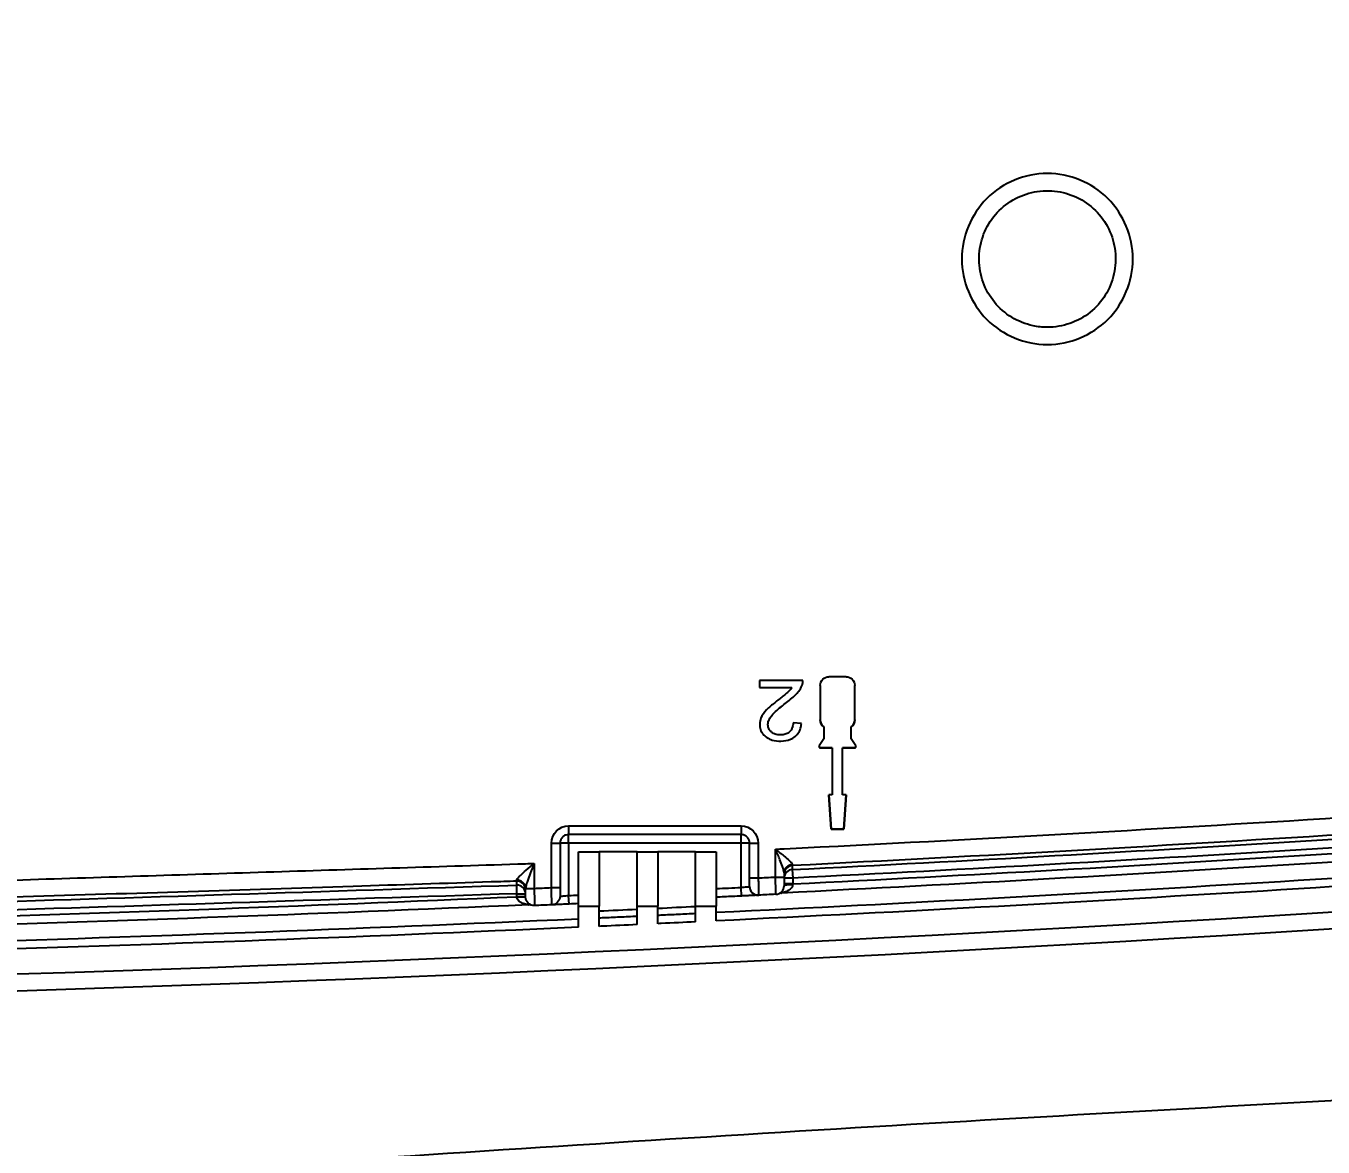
# Model space of a CAD drawing. Header units: millimetres. Extents: x 28 to 2974, y 8 to 3716.
# Drawn here: x 1937.7 to 2013, y 1207.4 to 1272.5 of the extents above; entities that cross this region are included whole.
import ezdxf

# ---------------------------------------------------------------- set-up
doc = ezdxf.new("R2010")
doc.units = ezdxf.units.MM
doc.layers.get('Defpoints').update_dxf_attribs({"linetype": 'CONTINUOUS'})
doc.layers.add('1LINE', color=7, linetype='CONTINUOUS')
doc.styles.add('Annotative', font='malgun.ttf')
doc.dimstyles.new('WOO', dxfattribs={"dimtxt": 20, "dimasz": 2, "dimexe": 1.25, "dimexo": 0.3, "dimgap": 1, "dimtad": 1, "dimdec": 1, "dimzin": 1, "dimdsep": 46, "dimtxsty": 'Annotative', "dimcen": 0, "dimclrd": 1, "dimclre": 1, "dimclrt": 2, "dimadec": 0, "dimazin": 0, "dimtfac": 1, "dimtdec": 1, "dimtofl": 0, "dimtmove": 0, "dimatfit": 3, "dimfxl": 0, "dimarcsym": 0})

# ---------------------------------------------------------------- blocks, each defined once
blk = doc.blocks.new('*D12')
at = {"layer": '1LINE', "color": 1, "lineweight": -2}
for p, q in [((1929.416, 1310.67), (2169.11, 1310.67)), ((2167.86, 1308.67), (2167.86, 861.29)), ((1858.761, 859.29), (2169.11, 859.29))]:
    blk.add_line(p, q, dxfattribs=at)
at = {"layer": '1LINE', "color": 1}
for points in [[(2167.527, 1308.67), (2168.193, 1308.67), (2167.86, 1310.67)], [(2167.527, 861.29), (2168.193, 861.29), (2167.86, 859.29)]]:
    blk.add_solid(points, dxfattribs=at)
at = {"layer": 'Defpoints', "color": 0}
for p in [(1929.116, 1310.67), (1858.461, 859.29), (2167.86, 859.29)]:
    blk.add_point(p, dxfattribs=at)
at = {"layer": '1LINE', "color": 2, "insert": (2156.473, 1084.98), "char_height": 20, "attachment_point": 5, "rotation": 90, "style": 'Annotative'}
blk.add_mtext('451', dxfattribs=at)
blk = doc.blocks.new('*D13')
at = {"layer": '1LINE', "color": 1, "lineweight": -2}
for p, q in [((1929.416, 1349.07), (2224.099, 1349.07)), ((2222.849, 1347.07), (2222.849, 861.29)), ((1858.761, 859.29), (2224.099, 859.29))]:
    blk.add_line(p, q, dxfattribs=at)
at = {"layer": '1LINE', "color": 1}
for points in [[(2222.516, 1347.07), (2223.183, 1347.07), (2222.849, 1349.07)], [(2222.516, 861.29), (2223.183, 861.29), (2222.849, 859.29)]]:
    blk.add_solid(points, dxfattribs=at)
at = {"layer": 'Defpoints', "color": 0}
for p in [(1929.116, 1349.07), (1858.461, 859.29), (2222.849, 859.29)]:
    blk.add_point(p, dxfattribs=at)
at = {"layer": '1LINE', "color": 2, "insert": (2211.517, 1104.18), "char_height": 20, "attachment_point": 5, "rotation": 90, "style": 'Annotative'}
blk.add_mtext('490', dxfattribs=at)

msp = doc.modelspace()

# ---------------------------------------------------------------- linework, layer by layer
at = {"layer": '1LINE', "linetype": 'Continuous'}
for p, q in [((1982.805, 1234.499), (1980.293, 1234.499)), ((1980.293, 1234.499), (1980.293, 1234.087)), ((1985.31, 1234.719), (1984.31, 1234.719)), ((1980.293, 1234.087), (1982.157, 1234.087)), ((1983.81, 1234.219), (1983.81, 1232.219)), ((1985.81, 1232.219), (1985.81, 1234.219)), ((1982.717, 1231.998), (1982.238, 1232.043)), ((1985.81, 1232.219), (1985.81, 1232.219)), ((1984.01, 1231.819), (1984.01, 1231.112)), ((1984.01, 1231.819), (1984.01, 1231.819)), ((1985.61, 1231.819), (1985.61, 1231.819)), ((1985.61, 1231.112), (1985.61, 1231.819)), ((1984.01, 1231.112), (1983.75, 1230.714)), ((1984.51, 1230.604), (1983.81, 1230.604)), ((1983.81, 1230.604), (1984.51, 1230.604)), ((1983.81, 1230.604), (1983.81, 1230.604)), ((1984.51, 1230.604), (1984.51, 1227.876)), ((1984.51, 1230.604), (1984.51, 1230.604)), ((1985.81, 1230.604), (1985.11, 1230.604)), ((1985.11, 1230.604), (1985.81, 1230.604)), ((1985.11, 1230.604), (1985.11, 1230.604)), ((1985.11, 1227.876), (1985.11, 1230.604)), ((1985.87, 1230.714), (1985.61, 1231.112)), ((1985.81, 1230.604), (1985.81, 1230.604)), ((1984.444, 1225.876), (1984.31, 1227.876)), ((1984.31, 1227.876), (1984.444, 1225.876)), ((1984.51, 1227.876), (1984.31, 1227.876)), ((1985.31, 1227.876), (1985.11, 1227.876)), ((1985.31, 1227.876), (1985.177, 1225.876)), ((1985.177, 1225.876), (1985.31, 1227.876)), ((1969.213, 1226.064), (1979.213, 1226.064)), ((1969.213, 1226.064), (1969.213, 1225.564)), ((1979.213, 1226.064), (1979.213, 1225.564)), ((1979.213, 1225.564), (1969.213, 1225.564)), ((1969.213, 1225.064), (1969.213, 1225.564)), ((1979.213, 1225.064), (1979.213, 1225.564)), ((1984.444, 1225.876), (1984.444, 1225.876)), ((1985.177, 1225.876), (1984.444, 1225.876)), ((1984.444, 1225.876), (1985.177, 1225.876)), ((1985.177, 1225.876), (1985.177, 1225.876)), ((1968.213, 1222.486), (1968.213, 1225.064)), ((1968.713, 1225.064), (1968.713, 1222.486)), ((1969.213, 1225.064), (1968.713, 1225.064)), ((1979.213, 1225.064), (1969.213, 1225.064)), ((1969.213, 1225.064), (1969.213, 1222.03)), ((1969.779, 1221.406), (1969.779, 1224.565)), ((1969.779, 1224.565), (1970.979, 1224.565)), ((1973.179, 1224.565), (1970.979, 1224.565)), ((1970.979, 1224.565), (1970.979, 1221.406)), ((1973.179, 1221.406), (1973.179, 1224.565)), ((1973.179, 1224.565), (1974.379, 1224.565)), ((1976.579, 1224.565), (1974.379, 1224.565)), ((1974.379, 1224.565), (1974.379, 1221.406)), ((1976.579, 1221.406), (1976.579, 1224.565)), ((1976.579, 1224.565), (1977.779, 1224.565)), ((1977.779, 1224.565), (1977.779, 1221.406)), ((1979.713, 1225.064), (1979.213, 1225.064)), ((1979.213, 1222.497), (1979.213, 1225.064)), ((1979.713, 1223.046), (1979.713, 1225.064)), ((1980.213, 1225.064), (1980.213, 1223.046)), ((1981.213, 1223.096), (1981.213, 1224.715)), ((1967.213, 1223.89), (1967.213, 1222.442)), ((1981.713, 1223.349), (1981.713, 1223.096)), ((1982.188, 1223.535), (1982.213, 1223.036)), ((1982.213, 1223.036), (1982.213, 1222.701)), ((1966.213, 1222.13), (1966.197, 1222.629)), ((1966.713, 1222.442), (1966.713, 1222.443)), ((1979.237, 1221.997), (1979.213, 1222.497)), ((1966.213, 1221.954), (1966.213, 1222.13)), ((1966.213, 1222.13), (1966.713, 1222.13)), ((1966.213, 1221.954), (1966.713, 1221.954)), ((1969.235, 1221.531), (1969.213, 1222.03)), ((1969.779, 1220.181), (1969.779, 1221.406)), ((1969.779, 1221.406), (1970.979, 1221.406)), ((1970.979, 1220.235), (1970.979, 1221.406)), ((1973.179, 1220.336), (1973.179, 1221.406)), ((1973.179, 1221.406), (1974.379, 1221.406)), ((1974.379, 1220.392), (1974.379, 1221.406)), ((1976.579, 1220.496), (1976.579, 1221.406)), ((1976.579, 1221.406), (1977.779, 1221.406)), ((1977.779, 1220.554), (1977.779, 1221.406))]:
    msp.add_line(p, q, dxfattribs=at)
at = {"layer": '1LINE', "linetype": 'Continuous', "extrusion": (3.83778e-22, 6.26757e-06, -1)}
for centre, radius, start, end in [((-1984.31, 1234.219, 0.008), 0.5, 0, 90), ((-1985.31, 1234.219, 0.008), 0.5, 90, 180), ((-1984.31, 1232.219, 0.008), 0.5, 306.8699, 359.98137), ((-1985.31, 1232.219, 0.008), 0.5, 180.01863, 233.1301), ((-1983.81, 1230.675, 0.008), 0.0716, 270, 359.86704), ((-1985.81, 1230.675, 0.008), 0.0716, 180.13296, 270), ((-1969.213, 1225.064, 0.008), 1, 0, 90), ((-1979.213, 1225.064, 0.008), 1, 90, 180)]:
    msp.add_arc(centre, radius, start, end, dxfattribs=at)
at = {"layer": '1LINE', "linetype": 'Continuous', "extrusion": (-3.83778e-22, -6.26758e-06, 1)}
for centre, radius, start, end in [((1984.31, 1232.219, -0.008), 0.5, 180.01921, 233.1301), ((1985.31, 1232.219, -0.008), 0.5, 306.8699, 359.98079), ((1983.81, 1230.675, -0.008), 0.0716, 146.96126, 270), ((1985.81, 1230.675, -0.008), 0.0716, 270, 33.03474)]:
    msp.add_arc(centre, radius, start, end, dxfattribs=at)
at = {"layer": '1LINE', "linetype": 'Continuous'}
for centre, start, end in [((1980.213, 1222.546), 180, 272.81103), ((1981.213, 1222.595), 272.83416, 0)]:
    msp.add_arc(centre, 0.5, start, end, dxfattribs=at)
at = {"layer": '1LINE', "linetype": 'Continuous', "extrusion": (0, 0, -1)}
for centre, start, end in [((-1967.213, 1221.942), 267.48991, 0), ((-1968.213, 1221.986), 180, 267.46675)]:
    msp.add_arc(centre, 0.5, start, end, dxfattribs=at)
at = {"layer": '1LINE', "linetype": 'Continuous'}
for centre, major_axis, ratio, start_param, end_param in [((1968.213, 1225.064), (-0.5, 0), 0.000006, 1.570796, 3.141593), ((1980.213, 1225.064), (0.5, 0), 0.000006, 3.141599, 4.712389), ((1982.213, 1223.349), (0.5, 0), 0.942681, 1.617709, 3.141593), ((1982.213, 1223.265), (0.5, 0), 0.99875, 1.620493, 3.141593), ((1980.213, 1223.046), (0.5, 0), 0.000006, 3.141593, 4.712389), ((1981.213, 1223.096), (-0.5, 0), 0.000006, 1.570796, 3.141593), ((1982.213, 1223.036), (0.5, 0), 0.99875, 1.620488, 3.141593), ((1982.213, 1223.036), (0.5, 0), 0.000006, 1.570796, 3.141593), ((1966.213, 1222.359), (0.5, 0), 0.998751, 0, 1.602683), ((1966.213, 1222.13), (0.5, 0), 0.998751, 0, 1.602683), ((1966.213, 1222.443), (0.5, 0), 0.942758, 0, 1.600896), ((1967.213, 1222.442), (0.5, 0), 0.000006, 3.141593, 4.712389), ((1968.213, 1222.486), (-0.5, 0), 0.000006, 1.570796, 3.141593), ((1982.213, 1222.701), (0.5, 0), 0.000006, 1.570796, 3.141593), ((1982.213, 1222.595), (0.5, 0), 0.105838, 1.576078, 3.141593), ((1966.213, 1221.942), (0.5, 0), 0.012696, 0, 1.571348)]:
    msp.add_ellipse(centre, major_axis=major_axis, ratio=ratio, start_param=start_param, end_param=end_param, dxfattribs=at)
for points, knots in [([(1996.987, 1253.996), (1995.686, 1253.996), (1994.398, 1254.53), (1992.558, 1256.37), (1992.024, 1257.658), (1992.024, 1260.26), (1992.558, 1261.548), (1994.398, 1263.388), (1995.686, 1263.921), (1998.288, 1263.921), (1999.576, 1263.388), (2001.416, 1261.548), (2001.95, 1260.26), (2001.95, 1257.658), (2001.416, 1256.37), (1999.576, 1254.53), (1998.288, 1253.996), (1996.987, 1253.996)], [0, 0, 0, 0, 0.125, 0.125, 0.25, 0.25, 0.375, 0.375, 0.5, 0.5, 0.625, 0.625, 0.75, 0.75, 0.875, 0.875, 1, 1, 1, 1]), ([(1996.986, 1254.996), (1997.43, 1254.996), (1997.88, 1255.073), (1998.717, 1255.366), (1999.116, 1255.587), (1999.809, 1256.141), (2000.112, 1256.482), (2000.582, 1257.234), (2000.756, 1257.656), (2000.95, 1258.521), (2000.974, 1258.976), (2000.872, 1259.857), (2000.744, 1260.295), (2000.356, 1261.092), (2000.09, 1261.463), (1999.46, 1262.087), (1999.086, 1262.349), (1998.285, 1262.729), (1997.846, 1262.853), (1996.964, 1262.946), (1996.509, 1262.917), (1995.646, 1262.714), (1995.226, 1262.536), (1994.478, 1262.058), (1994.141, 1261.752), (1993.594, 1261.053), (1993.377, 1260.652), (1993.092, 1259.812), (1993.02, 1259.362), (1993.029, 1258.475), (1993.11, 1258.026), (1993.412, 1257.192), (1993.637, 1256.796), (1994.198, 1256.109), (1994.542, 1255.809), (1995.299, 1255.346), (1995.722, 1255.177), (1996.428, 1255.026), (1996.708, 1254.996), (1996.986, 1254.996)], [0, 0, 0, 0, 0.053693, 0.053693, 0.107394, 0.107394, 0.161093, 0.161093, 0.214788, 0.214788, 0.268483, 0.268483, 0.322177, 0.322177, 0.375875, 0.375875, 0.429576, 0.429576, 0.483277, 0.483277, 0.536977, 0.536977, 0.590671, 0.590671, 0.644366, 0.644366, 0.69806, 0.69806, 0.751758, 0.751758, 0.805458, 0.805458, 0.85916, 0.85916, 0.91286, 0.91286, 0.966555, 0.966555, 1, 1, 1, 1]), ([(1982.751, 1234.201), (1982.761, 1234.225), (1982.77, 1234.249), (1982.784, 1234.299), (1982.79, 1234.324), (1982.803, 1234.399), (1982.807, 1234.449), (1982.805, 1234.499)], [0, 0, 0, 0, 0.253145, 0.253145, 0.506288, 0.506288, 1, 1, 1, 1]), ([(1980.995, 1232.464), (1981.172, 1232.685), (1981.397, 1232.864), (1981.828, 1233.206), (1982.047, 1233.363), (1982.401, 1233.682), (1982.547, 1233.836), (1982.692, 1234.073), (1982.724, 1234.136), (1982.751, 1234.201)], [0, 0, 0, 0, 0.34116, 0.34116, 0.664074, 0.664074, 0.915866, 0.915866, 1, 1, 1, 1]), ([(1981.959, 1233.854), (1981.928, 1233.823), (1981.894, 1233.794), (1981.789, 1233.704), (1981.716, 1233.645), (1981.569, 1233.529), (1981.495, 1233.471), (1981.421, 1233.413)], [0, 0, 0, 0, 0.190946, 0.190946, 0.595354, 0.595354, 1, 1, 1, 1]), ([(1982.157, 1234.087), (1982.142, 1234.064), (1982.125, 1234.041), (1982.092, 1233.997), (1982.074, 1233.976), (1982.025, 1233.92), (1981.993, 1233.886), (1981.959, 1233.854)], [0, 0, 0, 0, 0.272043, 0.272043, 0.544007, 0.544007, 1, 1, 1, 1]), ([(1980.701, 1232.797), (1980.564, 1232.655), (1980.437, 1232.493), (1980.326, 1232.206), (1980.302, 1232.097), (1980.295, 1231.878), (1980.309, 1231.766), (1980.377, 1231.564), (1980.43, 1231.47), (1980.557, 1231.314), (1980.63, 1231.247), (1980.804, 1231.128), (1980.911, 1231.079), (1981.185, 1230.997), (1981.361, 1230.982), (1981.718, 1230.99), (1981.908, 1231.019), (1982.175, 1231.127), (1982.266, 1231.179), (1982.346, 1231.244)], [0, 0, 0, 0, 0.167912, 0.167912, 0.259307, 0.259307, 0.350781, 0.350781, 0.43825, 0.43825, 0.518694, 0.518694, 0.614266, 0.614266, 0.758371, 0.758371, 0.914245, 0.914245, 1, 1, 1, 1]), ([(1981.421, 1233.413), (1981.337, 1233.348), (1981.254, 1233.282), (1981.09, 1233.149), (1981.01, 1233.082), (1980.852, 1232.944), (1980.774, 1232.873), (1980.701, 1232.797)], [0, 0, 0, 0, 0.336515, 0.336515, 0.667792, 0.667792, 1, 1, 1, 1]), ([(1980.976, 1231.516), (1980.926, 1231.56), (1980.882, 1231.611), (1980.816, 1231.726), (1980.794, 1231.792), (1980.775, 1231.917), (1980.775, 1231.978), (1980.797, 1232.116), (1980.826, 1232.194), (1980.9, 1232.336), (1980.946, 1232.402), (1980.995, 1232.464)], [0, 0, 0, 0, 0.187685, 0.187685, 0.377183, 0.377183, 0.546658, 0.546658, 0.775265, 0.775265, 1, 1, 1, 1]), ([(1982.238, 1232.043), (1982.237, 1231.988), (1982.233, 1231.934), (1982.208, 1231.804), (1982.182, 1231.728), (1982.112, 1231.611), (1982.075, 1231.566), (1982.032, 1231.527)], [0, 0, 0, 0, 0.283182, 0.283182, 0.696823, 0.696823, 1, 1, 1, 1]), ([(1982.032, 1231.527), (1981.974, 1231.473), (1981.905, 1231.43), (1981.758, 1231.371), (1981.68, 1231.354), (1981.487, 1231.334), (1981.368, 1231.34), (1981.182, 1231.389), (1981.109, 1231.42), (1981.021, 1231.479), (1980.998, 1231.497), (1980.976, 1231.516)], [0, 0, 0, 0, 0.209089, 0.209089, 0.416344, 0.416344, 0.721645, 0.721645, 0.923789, 0.923789, 1, 1, 1, 1]), ([(1982.346, 1231.244), (1982.411, 1231.296), (1982.47, 1231.358), (1982.583, 1231.517), (1982.632, 1231.621), (1982.691, 1231.816), (1982.708, 1231.907), (1982.717, 1231.998)], [0, 0, 0, 0, 0.290739, 0.290739, 0.681517, 0.681517, 1, 1, 1, 1]), ([(2055.505, 1230), (2056.142, 1220.292), (2056.671, 1210.549), (2057.64, 1188.675), (2058.078, 1176.54), (2058.667, 1152.216), (2058.792, 1140.025), (2058.264, 1115.589), (2057.61, 1103.349), (2055.098, 1078.821), (2053.258, 1066.591), (2045.67, 1030.277), (2037.844, 1006.559), (2022.108, 973.151), (2016.175, 962.342), (2002.781, 941.455), (1995.422, 931.543), (1983.4, 917.573), (1979.229, 913.06), (1970.531, 904.346), (1966.019, 900.131), (1951.717, 888.158), (1941.263, 881.29), (1918.911, 870.34), (1907.073, 866.183), (1883.121, 860.676), (1870.911, 859.283), (1858.461, 859.29)], [0, 0, 0, 0, 0.063029, 0.063029, 0.14111, 0.14111, 0.219191, 0.219191, 0.297272, 0.297272, 0.375352, 0.375352, 0.531514, 0.531514, 0.609595, 0.609595, 0.687676, 0.687676, 0.726717, 0.726717, 0.765757, 0.765757, 0.843838, 0.843838, 0.921919, 0.921919, 1, 1, 1, 1]), ([(1981.213, 1224.715), (1981.38, 1224.723), (1981.546, 1224.732), (1992.885, 1225.294), (2004.053, 1225.924), (2024.471, 1227.214), (2033.722, 1227.851), (2042.969, 1228.538)], [0, 0, 0, 0, 0.008091, 0.008091, 0.55043, 0.55043, 1, 1, 1, 1]), ([(2043.044, 1227.543), (2033.793, 1226.854), (2024.538, 1226.218), (2004.254, 1224.936), (1993.223, 1224.313), (1982.188, 1223.764)], [0, 0, 0, 0, 0.456418, 0.456418, 1, 1, 1, 1]), ([(1858.46, 862.771), (1870.482, 862.765), (1882.481, 864.112), (1905.915, 869.481), (1917.108, 873.412), (1938.453, 883.721), (1948.643, 890.268), (1962.574, 901.734), (1966.967, 905.78), (1975.424, 914.129), (1979.477, 918.449), (1991.163, 931.801), (1998.312, 941.234), (2011.387, 961.116), (2017.322, 971.596), (2033.065, 1003.932), (2040.724, 1026.235), (2048.589, 1060.484), (2050.574, 1072.05), (2053.453, 1095.433), (2054.331, 1107.284), (2055.674, 1142.781), (2054.973, 1166.404), (2053.607, 1201.859), (2053.024, 1213.866), (2052.285, 1225.819)], [0, 0, 0, 0, 0.076741, 0.076741, 0.153483, 0.153483, 0.230224, 0.230224, 0.268595, 0.268595, 0.306966, 0.306966, 0.383707, 0.383707, 0.460449, 0.460449, 0.613932, 0.613932, 0.690673, 0.690673, 0.767415, 0.767415, 0.920898, 0.920898, 1, 1, 1, 1]), ([(1969.213, 1225.564), (1969.157, 1225.564), (1969.1, 1225.554), (1968.995, 1225.517), (1968.944, 1225.489), (1968.857, 1225.419), (1968.819, 1225.376), (1968.759, 1225.281), (1968.738, 1225.228), (1968.717, 1225.137), (1968.713, 1225.1), (1968.713, 1225.064)], [0, 0, 0, 0, 0.214941, 0.214941, 0.429881, 0.429881, 0.644822, 0.644822, 0.859762, 0.859762, 1, 1, 1, 1]), ([(1979.713, 1225.064), (1979.713, 1225.12), (1979.703, 1225.176), (1979.666, 1225.282), (1979.638, 1225.332), (1979.569, 1225.42), (1979.526, 1225.458), (1979.431, 1225.517), (1979.377, 1225.539), (1979.287, 1225.56), (1979.25, 1225.564), (1979.213, 1225.564)], [0, 0, 0, 0, 0.214941, 0.214941, 0.429881, 0.429881, 0.644822, 0.644822, 0.859762, 0.859762, 1, 1, 1, 1]), ([(1981.713, 1223.349), (1981.713, 1223.392), (1981.702, 1223.446), (1981.67, 1223.568), (1981.647, 1223.639), (1981.577, 1223.835), (1981.526, 1223.966), (1981.391, 1224.298), (1981.303, 1224.504), (1981.215, 1224.71), (1981.214, 1224.713), (1981.213, 1224.715)], [0, 0, 0, 0, 0.14124, 0.14124, 0.299634, 0.299634, 0.575243, 0.575243, 0.995056, 0.995056, 1, 1, 1, 1]), ([(1981.213, 1224.715), (1981.215, 1224.714), (1981.216, 1224.713), (1981.388, 1224.578), (1981.561, 1224.442), (1981.826, 1224.225), (1981.928, 1224.138), (1982.063, 1224.01), (1982.108, 1223.964), (1982.148, 1223.912), (1982.155, 1223.902), (1982.18, 1223.865), (1982.19, 1223.84), (1982.19, 1223.82)], [0, 0, 0, 0, 0.004019, 0.004019, 0.41622, 0.41622, 0.687915, 0.687915, 0.847786, 0.847786, 0.886377, 0.886377, 1, 1, 1, 1]), ([(1894.311, 1221.946), (1901.431, 1222.048), (1908.55, 1222.181), (1922.958, 1222.511), (1930.247, 1222.712), (1942.393, 1223.095), (1947.251, 1223.253), (1956.977, 1223.563), (1961.845, 1223.719), (1966.88, 1223.879), (1967.046, 1223.885), (1967.213, 1223.89)], [0, 0, 0, 0, 0.292906, 0.292906, 0.592859, 0.592859, 0.792789, 0.792789, 0.993141, 0.993141, 1, 1, 1, 1]), ([(1966.198, 1222.914), (1966.198, 1222.934), (1966.21, 1222.959), (1966.234, 1222.997), (1966.242, 1223.008), (1966.291, 1223.072), (1966.35, 1223.134), (1966.514, 1223.292), (1966.629, 1223.394), (1966.896, 1223.624), (1967.053, 1223.756), (1967.21, 1223.887), (1967.211, 1223.889), (1967.213, 1223.89)], [0, 0, 0, 0, 0.106665, 0.106665, 0.143939, 0.143939, 0.335745, 0.335745, 0.627461, 0.627461, 0.996168, 0.996168, 1, 1, 1, 1]), ([(1967.213, 1223.89), (1967.212, 1223.888), (1967.211, 1223.885), (1967.134, 1223.69), (1967.056, 1223.496), (1966.925, 1223.156), (1966.869, 1223.006), (1966.788, 1222.771), (1966.759, 1222.68), (1966.724, 1222.541), (1966.713, 1222.486), (1966.713, 1222.443)], [0, 0, 0, 0, 0.004718, 0.004718, 0.379811, 0.379811, 0.675811, 0.675811, 0.866191, 0.866191, 1, 1, 1, 1]), ([(1982.188, 1223.764), (1982.188, 1223.747), (1982.188, 1223.73), (1982.188, 1223.654), (1982.188, 1223.594), (1982.188, 1223.535)], [0, 0, 0, 0, 0.21831, 0.21831, 1, 1, 1, 1]), ([(1979.713, 1222.546), (1979.713, 1222.546), (1979.713, 1222.555), (1979.713, 1222.592), (1979.713, 1222.62), (1979.713, 1222.69), (1979.713, 1222.733), (1979.713, 1222.828), (1979.713, 1222.881), (1979.713, 1222.972), (1979.713, 1223.009), (1979.713, 1223.046)], [0, 0, 0, 0, 0.21462, 0.21462, 0.429232, 0.429232, 0.64396, 0.64396, 0.858936, 0.858936, 1, 1, 1, 1]), ([(1980.213, 1223.046), (1980.363, 1223.054), (1980.514, 1223.061), (1980.847, 1223.077), (1981.03, 1223.086), (1981.213, 1223.096)], [0, 0, 0, 0, 0.450776, 0.450776, 1, 1, 1, 1]), ([(1980.213, 1223.046), (1980.215, 1222.972), (1980.217, 1222.898), (1980.221, 1222.716), (1980.224, 1222.61), (1980.228, 1222.421), (1980.231, 1222.335), (1980.234, 1222.195), (1980.235, 1222.139), (1980.237, 1222.066), (1980.238, 1222.046), (1980.238, 1222.046)], [0, 0, 0, 0, 0.14103, 0.14103, 0.355981, 0.355981, 0.57074, 0.57074, 0.785444, 0.785444, 1, 1, 1, 1]), ([(1981.238, 1222.096), (1981.238, 1222.096), (1981.238, 1222.104), (1981.237, 1222.144), (1981.236, 1222.188), (1981.233, 1222.306), (1981.231, 1222.383), (1981.226, 1222.558), (1981.224, 1222.659), (1981.219, 1222.87), (1981.216, 1222.984), (1981.213, 1223.096)], [0, 0, 0, 0, 0.138096, 0.138096, 0.353408, 0.353408, 0.568917, 0.568917, 0.784482, 0.784482, 1, 1, 1, 1]), ([(1981.713, 1223.096), (1981.713, 1223.039), (1981.713, 1222.983), (1981.713, 1222.877), (1981.713, 1222.826), (1981.713, 1222.739), (1981.713, 1222.7), (1981.713, 1222.641), (1981.713, 1222.619), (1981.713, 1222.599), (1981.713, 1222.595), (1981.713, 1222.595)], [0, 0, 0, 0, 0.215897, 0.215897, 0.431802, 0.431802, 0.647589, 0.647589, 0.863121, 0.863121, 1, 1, 1, 1]), ([(1893.847, 1220.712), (1895.733, 1220.738), (1897.619, 1220.767), (1910.71, 1220.982), (1921.913, 1221.241), (1944.142, 1221.909), (1955.169, 1222.277), (1966.197, 1222.629)], [0, 0, 0, 0, 0.07819, 0.07819, 0.542669, 0.542669, 1, 1, 1, 1]), ([(1966.197, 1222.858), (1965.703, 1222.843), (1965.208, 1222.827), (1962.049, 1222.726), (1959.383, 1222.641), (1950.334, 1222.352), (1943.951, 1222.145), (1930.276, 1221.714), (1922.984, 1221.513), (1908.568, 1221.182), (1901.443, 1221.049), (1894.318, 1220.947)], [0, 0, 0, 0, 0.020635, 0.020635, 0.131891, 0.131891, 0.398363, 0.398363, 0.702705, 0.702705, 1, 1, 1, 1]), ([(1966.713, 1221.942), (1966.713, 1221.942), (1966.713, 1221.946), (1966.713, 1221.966), (1966.713, 1221.988), (1966.713, 1222.047), (1966.713, 1222.085), (1966.713, 1222.173), (1966.713, 1222.223), (1966.713, 1222.329), (1966.713, 1222.386), (1966.713, 1222.442)], [0, 0, 0, 0, 0.134536, 0.134536, 0.350707, 0.350707, 0.567078, 0.567078, 0.783542, 0.783542, 1, 1, 1, 1]), ([(1967.213, 1222.442), (1967.365, 1222.449), (1967.517, 1222.455), (1967.85, 1222.47), (1968.032, 1222.478), (1968.213, 1222.486)], [0, 0, 0, 0, 0.456022, 0.456022, 1, 1, 1, 1]), ([(1967.213, 1222.442), (1967.216, 1222.33), (1967.218, 1222.216), (1967.223, 1222.005), (1967.225, 1221.904), (1967.229, 1221.729), (1967.23, 1221.653), (1967.233, 1221.534), (1967.234, 1221.491), (1967.235, 1221.45), (1967.235, 1221.442), (1967.235, 1221.442)], [0, 0, 0, 0, 0.215082, 0.215082, 0.4302, 0.4302, 0.645275, 0.645275, 0.860196, 0.860196, 1, 1, 1, 1]), ([(1968.235, 1221.486), (1968.235, 1221.486), (1968.235, 1221.494), (1968.234, 1221.535), (1968.233, 1221.578), (1968.231, 1221.697), (1968.229, 1221.773), (1968.225, 1221.948), (1968.223, 1222.049), (1968.218, 1222.26), (1968.216, 1222.374), (1968.213, 1222.486)], [0, 0, 0, 0, 0.138773, 0.138773, 0.353949, 0.353949, 0.569282, 0.569282, 0.78466, 0.78466, 1, 1, 1, 1]), ([(1968.713, 1222.486), (1968.713, 1222.43), (1968.713, 1222.373), (1968.713, 1222.267), (1968.713, 1222.217), (1968.713, 1222.129), (1968.713, 1222.091), (1968.713, 1222.032), (1968.713, 1222.01), (1968.713, 1221.99), (1968.713, 1221.986), (1968.713, 1221.986)], [0, 0, 0, 0, 0.215203, 0.215203, 0.430412, 0.430412, 0.645527, 0.645527, 0.86044, 0.86044, 1, 1, 1, 1]), ([(1979.213, 1222.497), (1979.25, 1222.5), (1979.287, 1222.504), (1979.378, 1222.513), (1979.431, 1222.518), (1979.526, 1222.527), (1979.569, 1222.531), (1979.639, 1222.538), (1979.666, 1222.541), (1979.703, 1222.545), (1979.713, 1222.546), (1979.713, 1222.546)], [0, 0, 0, 0, 0.141682, 0.141682, 0.3575, 0.3575, 0.572849, 0.572849, 0.787842, 0.787842, 1, 1, 1, 1]), ([(1982.21, 1222.648), (1982.209, 1222.617), (1982.202, 1222.587), (1982.184, 1222.543), (1982.176, 1222.527), (1982.14, 1222.467), (1982.104, 1222.428), (1982.001, 1222.34), (1981.929, 1222.298), (1981.778, 1222.229), (1981.697, 1222.202), (1981.616, 1222.18), (1981.605, 1222.178), (1981.587, 1222.173), (1981.579, 1222.171), (1981.569, 1222.169), (1981.567, 1222.168), (1981.565, 1222.168), (1981.566, 1222.168), (1981.57, 1222.169), (1981.575, 1222.17), (1981.581, 1222.172)], [0, 0, 0, 0, 0.086218, 0.086218, 0.137386, 0.137386, 0.293775, 0.293775, 0.554311, 0.554311, 0.826937, 0.826937, 0.872935, 0.872935, 0.911747, 0.911747, 0.94129, 0.94129, 0.966852, 0.966852, 1, 1, 1, 1]), ([(1966.213, 1222.13), (1955.185, 1221.778), (1944.157, 1221.41), (1921.926, 1220.742), (1910.72, 1220.483), (1897.136, 1220.26), (1894.758, 1220.224), (1892.38, 1220.192)], [0, 0, 0, 0, 0.448158, 0.448158, 0.9034, 0.9034, 1, 1, 1, 1]), ([(1939.758, 886.861), (1941.843, 888.133), (1943.898, 889.46), (1954.301, 896.554), (1962.175, 903.278), (1976.766, 917.506), (1983.627, 925.148), (1996.382, 941.206), (2002.321, 949.7), (2018.589, 976.077), (2027.259, 994.578), (2035.892, 1018.598), (2037.507, 1023.447), (2040.52, 1033.232), (2041.911, 1038.129), (2045.817, 1053.198), (2047.908, 1063.389), (2051.099, 1083.753), (2052.215, 1093.969), (2053.688, 1114.483), (2054.061, 1124.802), (2054.298, 1145.575), (2054.158, 1156.047), (2053.636, 1176.837), (2053.27, 1187.198), (2052.492, 1205.732), (2052.086, 1213.891), (2051.597, 1222.033)], [0, 0, 0, 0, 0.020095, 0.020095, 0.10322, 0.10322, 0.186345, 0.186345, 0.269469, 0.269469, 0.435719, 0.435719, 0.477281, 0.477281, 0.518844, 0.518844, 0.601969, 0.601969, 0.685093, 0.685093, 0.768218, 0.768218, 0.851343, 0.851343, 0.934468, 0.934468, 1, 1, 1, 1]), ([(1966.886, 1221.486), (1966.887, 1221.486), (1966.888, 1221.486), (1966.894, 1221.485), (1966.898, 1221.484), (1966.902, 1221.484), (1966.903, 1221.484), (1966.899, 1221.484), (1966.895, 1221.485), (1966.885, 1221.486), (1966.877, 1221.487), (1966.844, 1221.492), (1966.813, 1221.497), (1966.694, 1221.522), (1966.598, 1221.55), (1966.445, 1221.621), (1966.382, 1221.658), (1966.294, 1221.739), (1966.263, 1221.776), (1966.227, 1221.847), (1966.218, 1221.878), (1966.213, 1221.922), (1966.212, 1221.935), (1966.213, 1221.948)], [0, 0, 0, 0, 0.00459, 0.00459, 0.034139, 0.034139, 0.064031, 0.064031, 0.09035, 0.09035, 0.12655, 0.12655, 0.232397, 0.232397, 0.533044, 0.533044, 0.746325, 0.746325, 0.880291, 0.880291, 0.96614, 0.96614, 1, 1, 1, 1]), ([(1967.049, 1221.469), (1967.038, 1221.473), (1967.022, 1221.477), (1966.978, 1221.482), (1966.948, 1221.484), (1966.906, 1221.485), (1966.898, 1221.486), (1966.889, 1221.486), (1966.888, 1221.486), (1966.886, 1221.486)], [0, 0, 0, 0, 0.438655, 0.438655, 0.883817, 0.883817, 0.982923, 0.982923, 1, 1, 1, 1]), ([(1968.235, 1221.486), (1968.061, 1221.478), (1967.887, 1221.471), (1967.554, 1221.456), (1967.394, 1221.449), (1967.235, 1221.442)], [0, 0, 0, 0, 0.521984, 0.521984, 1, 1, 1, 1]), ([(1969.235, 1221.531), (1969.123, 1221.526), (1969.01, 1221.52), (1968.798, 1221.511), (1968.698, 1221.507), (1968.523, 1221.499), (1968.446, 1221.495), (1968.328, 1221.49), (1968.284, 1221.488), (1968.244, 1221.486), (1968.235, 1221.486), (1968.235, 1221.486)], [0, 0, 0, 0, 0.21557, 0.21557, 0.431138, 0.431138, 0.646594, 0.646594, 0.861833, 0.861833, 1, 1, 1, 1]), ([(1968.713, 1221.986), (1968.713, 1221.986), (1968.717, 1221.986), (1968.737, 1221.988), (1968.759, 1221.99), (1968.819, 1221.995), (1968.857, 1221.998), (1968.944, 1222.006), (1968.995, 1222.011), (1969.1, 1222.02), (1969.157, 1222.025), (1969.213, 1222.03)], [0, 0, 0, 0, 0.134406, 0.134406, 0.350331, 0.350331, 0.566646, 0.566646, 0.78326, 0.78326, 1, 1, 1, 1]), ([(1979.237, 1221.997), (1978.904, 1221.981), (1978.572, 1221.965), (1978.085, 1221.941), (1977.932, 1221.934), (1977.779, 1221.927)], [0, 0, 0, 0, 0.684709, 0.684709, 1, 1, 1, 1]), ([(1980.238, 1222.046), (1980.238, 1222.046), (1980.218, 1222.045), (1980.144, 1222.042), (1980.089, 1222.039), (1979.949, 1222.032), (1979.863, 1222.028), (1979.674, 1222.019), (1979.567, 1222.013), (1979.386, 1222.005), (1979.311, 1222.001), (1979.237, 1221.997)], [0, 0, 0, 0, 0.214601, 0.214601, 0.429203, 0.429203, 0.643934, 0.643934, 0.858926, 0.858926, 1, 1, 1, 1]), ([(1981.238, 1222.096), (1981.063, 1222.087), (1980.888, 1222.078), (1980.555, 1222.062), (1980.396, 1222.054), (1980.238, 1222.046)], [0, 0, 0, 0, 0.524607, 0.524607, 1, 1, 1, 1]), ([(1981.581, 1222.172), (1981.58, 1222.172), (1981.578, 1222.171), (1981.539, 1222.167), (1981.505, 1222.162), (1981.452, 1222.151), (1981.433, 1222.146), (1981.421, 1222.14)], [0, 0, 0, 0, 0.017104, 0.017104, 0.489167, 0.489167, 1, 1, 1, 1]), ([(1970.979, 1220.733), (1971.045, 1220.736), (1971.112, 1220.739), (1971.512, 1220.757), (1971.845, 1220.772), (1972.511, 1220.803), (1972.845, 1220.818), (1973.179, 1220.834)], [0, 0, 0, 0, 0.090907, 0.090907, 0.544974, 0.544974, 1, 1, 1, 1]), ([(1974.379, 1220.89), (1974.445, 1220.893), (1974.512, 1220.896), (1974.912, 1220.915), (1975.245, 1220.93), (1975.911, 1220.962), (1976.245, 1220.978), (1976.579, 1220.994)], [0, 0, 0, 0, 0.090907, 0.090907, 0.544945, 0.544945, 1, 1, 1, 1]), ([(1973.179, 1220.336), (1972.512, 1220.305), (1971.845, 1220.274), (1971.112, 1220.241), (1971.045, 1220.238), (1970.979, 1220.235)], [0, 0, 0, 0, 0.909093, 0.909093, 1, 1, 1, 1]), ([(1976.579, 1220.496), (1975.912, 1220.464), (1975.245, 1220.433), (1974.512, 1220.398), (1974.445, 1220.395), (1974.379, 1220.392)], [0, 0, 0, 0, 0.909093, 0.909093, 1, 1, 1, 1]), ([(1860.469, 1212.97), (1861.982, 1212.921), (1865.001, 1212.824), (1869.503, 1212.421), (1873.967, 1211.832), (1878.394, 1211.041), (1882.779, 1210.054), (1887.117, 1208.873), (1891.392, 1207.503), (1895.577, 1205.953), (1899.649, 1204.237), (1903.597, 1202.366), (1909.211, 1199.402), (1918.471, 1193.607), (1927.936, 1185.627), (1935.608, 1177.209), (1940.962, 1170.272), (1945.097, 1163.897), (1947.798, 1158.892), (1949.46, 1155.616), (1950.759, 1152.816), (1951.692, 1150.568), (1952.15, 1149.464)], [0, 0, 0, 0, 0.036407, 0.072651, 0.108822, 0.145031, 0.181384, 0.217884, 0.254529, 0.291258, 0.327782, 0.364037, 0.400113, 0.486826, 0.639934, 0.716991, 0.783959, 0.870317, 0.917837, 0.935137, 0.968129, 1, 1, 1, 1]), ([(1951.545, 1148.837), (1948.083, 1157.552), (1943.437, 1165.703), (1931.857, 1180.752), (1924.907, 1187.548), (1913.157, 1196.059), (1909.011, 1198.631), (1900.214, 1203.207), (1895.549, 1205.211), (1885.904, 1208.496), (1880.894, 1209.786), (1870.795, 1211.567), (1865.671, 1212.069), (1860.471, 1212.17)], [0, 0, 0, 0, 0.25, 0.25, 0.5, 0.5, 0.625, 0.625, 0.75, 0.75, 0.875, 0.875, 1, 1, 1, 1]), ([(1908.442, 1203.389), (1931.367, 1204.989), (1954.292, 1206.609), (2000.17, 1209.461), (2023.125, 1210.674), (2046.085, 1211.809)], [0, 0, 0, 0, 0.5, 0.5, 1, 1, 1, 1])]:
    msp.add_open_spline(points, degree=3, knots=knots, dxfattribs=at)
for points in [[(1982.188, 1223.535), (2002.491, 1224.546), (2022.781, 1225.806), (2043.054, 1227.314)], [(2043.092, 1226.816), (2022.815, 1225.308), (2002.521, 1224.047), (1982.213, 1223.036)], [(2043.599, 1226.029), (2022.943, 1224.485), (2002.269, 1223.199), (1981.581, 1222.172)], [(1982.213, 1222.701), (2002.678, 1223.722), (2023.128, 1224.998), (2043.561, 1226.525)], [(1977.779, 1221.051), (1999.608, 1222.105), (2021.421, 1223.446), (2043.215, 1225.074)], [(2043.252, 1224.578), (2021.446, 1222.949), (1999.62, 1221.607), (1977.779, 1220.554)], [(1982.19, 1223.82), (1982.189, 1223.788), (1982.188, 1223.768), (1982.188, 1223.764)], [(1864.472, 1216.225), (1924.162, 1216.375), (1983.838, 1218.681), (2043.362, 1223.127)], [(1966.197, 1222.858), (1966.197, 1222.863), (1966.198, 1222.882), (1966.198, 1222.914)], [(1966.197, 1222.629), (1966.197, 1222.706), (1966.197, 1222.782), (1966.197, 1222.858)], [(1977.779, 1222.427), (1978.257, 1222.45), (1978.735, 1222.473), (1979.213, 1222.497)], [(1982.213, 1222.701), (1982.212, 1222.683), (1982.211, 1222.666), (1982.21, 1222.648)], [(2043.436, 1222.136), (1983.888, 1217.688), (1924.189, 1215.38), (1864.475, 1215.23)], [(1966.886, 1221.486), (1942.063, 1220.401), (1917.225, 1219.69), (1892.38, 1219.352)], [(1892.381, 1219.85), (1917, 1220.184), (1941.614, 1220.886), (1966.213, 1221.954)], [(1966.213, 1221.948), (1966.213, 1221.95), (1966.213, 1221.952), (1966.213, 1221.954)], [(1969.213, 1222.03), (1969.402, 1222.038), (1969.59, 1222.047), (1969.779, 1222.055)], [(1969.779, 1221.555), (1969.598, 1221.547), (1969.417, 1221.539), (1969.235, 1221.531)], [(1973.179, 1221.214), (1972.445, 1221.18), (1971.712, 1221.146), (1970.979, 1221.113)], [(1976.579, 1221.374), (1975.845, 1221.339), (1975.112, 1221.304), (1974.379, 1221.27)], [(1892.379, 1218.404), (1918.187, 1218.76), (1943.992, 1219.517), (1969.779, 1220.678)], [(1969.779, 1220.181), (1943.992, 1219.02), (1918.188, 1218.262), (1892.379, 1217.907)]]:
    msp.add_open_spline(points, degree=3, dxfattribs=at)

# ---------------------------------------------------------------- dimensions: what is measured, and where the dimension line sits
at = {"layer": '1LINE'}
for base, p1, picture, middle in [((2222.849, 859.29), (1929.116, 1349.07), '*D13', (2222.849, 1104.18)), ((2167.86, 859.29), (1929.116, 1310.67), '*D12', (2167.86, 1084.98))]:
    dim = msp.add_linear_dim(base=base, p1=p1, p2=(1858.461, 859.29), angle=90, dimstyle='WOO', override={"dimdec": 0}, dxfattribs=at)
    dim.commit()
    dim.dimension.update_dxf_attribs({"geometry": picture, "text_midpoint": middle, "dimtype": 160})

doc.saveas('drawing.dxf')
